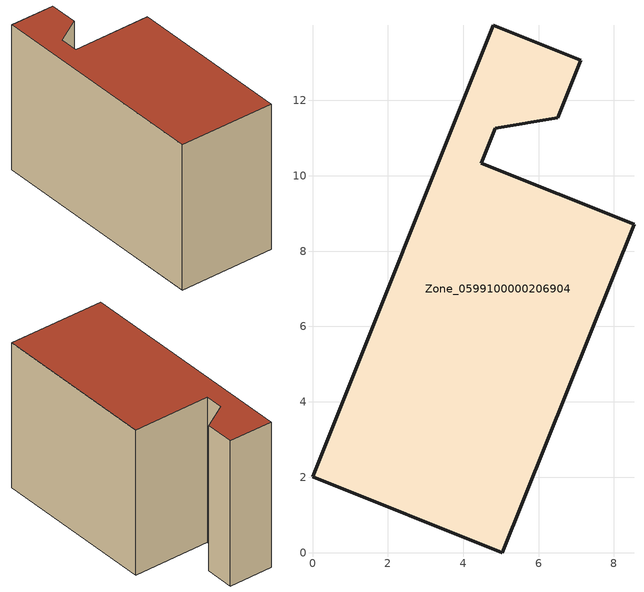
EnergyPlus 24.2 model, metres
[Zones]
Zone_0599100000206904
 floor ground (C_G): 4.85,11.26 4.48,10.33 8.53,8.72 5.03,0 0,2.01 4.79,13.99 7.12,13.06 6.51,11.54 z0.27
 wall outside (C_F): 7.12,13.06 4.79,13.99 0,2.01 5.03,0 8.53,8.72 4.48,10.33 4.85,11.26 6.51,11.54 7.12,13.06 z0.27:8.62
 roof outside (C_R): 4.48,10.33 4.85,11.26 6.51,11.54 7.12,13.06 4.79,13.99 0,2.01 5.03,0 8.53,8.72 z8.62
[BUILDING]
Pand.0599100000206904: North Axis=0; Terrain=City; Loads Convergence Tolerance Value=0.04; Temperature Convergence Tolerance Value=0.4; Solar Distribution=FullExterior; Maximum Number of Warmup Days=25; Minimum Number of Warmup Days=1
[Site:Location]
Rotterdam.The.Hague.AP_ZH_NLD Design_Conditions: Latitude=51.96; Longitude=4.45; Time Zone=1; Elevation=-4.5
[SITE:GROUNDTEMPERATURE:BUILDINGSURFACE]
18, 18, 18, 18, 18, 18, 18, 18, 18, 18, 18, 18
[MATERIAL] Thermal Absorptance=0.9; Solar Absorptance=0.7; Visible Absorptance=0.7
Name | Roughness | Thickness | Conductivity | Density | Specific Heat
G.TI.1975-1991 | MediumSmooth | 0.15 | 0.288461 | 540 | 1210
F.TI.1975-1991 | Rough | 0.3 | 0.230769 | 1920 | 840
R.TI.1975-1991 | MediumRough | 0.2 | 0.153846 | 1500 | 1000
[CONSTRUCTION]
C_G: G.TI.1975-1991
C_F: F.TI.1975-1991
C_R: R.TI.1975-1991
[ZONE]
Zone_0599100000206904: Type=1; Multiplier=1; Ceiling Height=Autocalculate; Volume=Autocalculate; Floor Area=autocalculate; Part of Total Floor Area=Yes
[ZONEINFILTRATION:DESIGNFLOWRATE]
Infil_Zone_0599100000206904: Zone or ZoneList or Space or SpaceList=Zone_0599100000206904; Schedule=AlwaysOn; Design Flow Rate Calculation Method=Flow/Area; Flow Rate per Floor Area=0.003; Constant Term Coefficient=1; Temperature Term Coefficient=0; Velocity Term Coefficient=0; Velocity Squared Term Coefficient=0
[HVACTEMPLATE:ZONE:IDEALLOADSAIRSYSTEM]
Zone_0599100000206904: Maximum Heating Supply Air Temperature=50; Minimum Cooling Supply Air Temperature=13; Maximum Heating Supply Air Humidity Ratio=0.0156; Minimum Cooling Supply Air Humidity Ratio=0.0077; Heating Limit=NoLimit; Cooling Limit=NoLimit; Dehumidification Control Type=ConstantSensibleHeatRatio; Cooling Sensible Heat Ratio=0.7; Dehumidification Setpoint=60; Humidification Control Type=None; Humidification Setpoint=30; Outdoor Air Method=None; Outdoor Air Flow Rate per Person=0.00944; Outdoor Air Flow Rate per Zone Floor Area=0; Outdoor Air Flow Rate per Zone=0; Demand Controlled Ventilation Type=None; Outdoor Air Economizer Type=NoEconomizer; Heat Recovery Type=None; Sensible Heat Recovery Effectiveness=0.7; Latent Heat Recovery Effectiveness=0.65
[ZONECONTROL:THERMOSTAT]
ThermostatControl_Zone_0599100000206904: Zone or ZoneList=Zone_0599100000206904; Control Type Schedule=DualSetpointControlType; Control 1=Thermostat_Zone_0599100000206904; Temperature Difference Between Cutout And Setpoint=0
[THERMOSTATSETPOINT:DUALSETPOINT]
Thermostat_Zone_0599100000206904: Heating Setpoint Temperature Schedule=HeatingSetpoint_Zone_0599100000206904; Cooling Setpoint Temperature Schedule=CoolingSetpoint_Zone_0599100000206904
[SCHEDULE:COMPACT]
HeatingSetpoint_Zone_0599100000206904: Through: 12/31, For: AllDays, Until: 24:00, 21
CoolingSetpoint_Zone_0599100000206904: Through: 12/31, For: AllDays, Until: 24:00, 24
DualSetpointControlType: Through: 12/31, For: AllDays, Until: 24:00, 4
AlwaysOn: Through: 12/31, For: AllDays, Until: 24:00, 1
